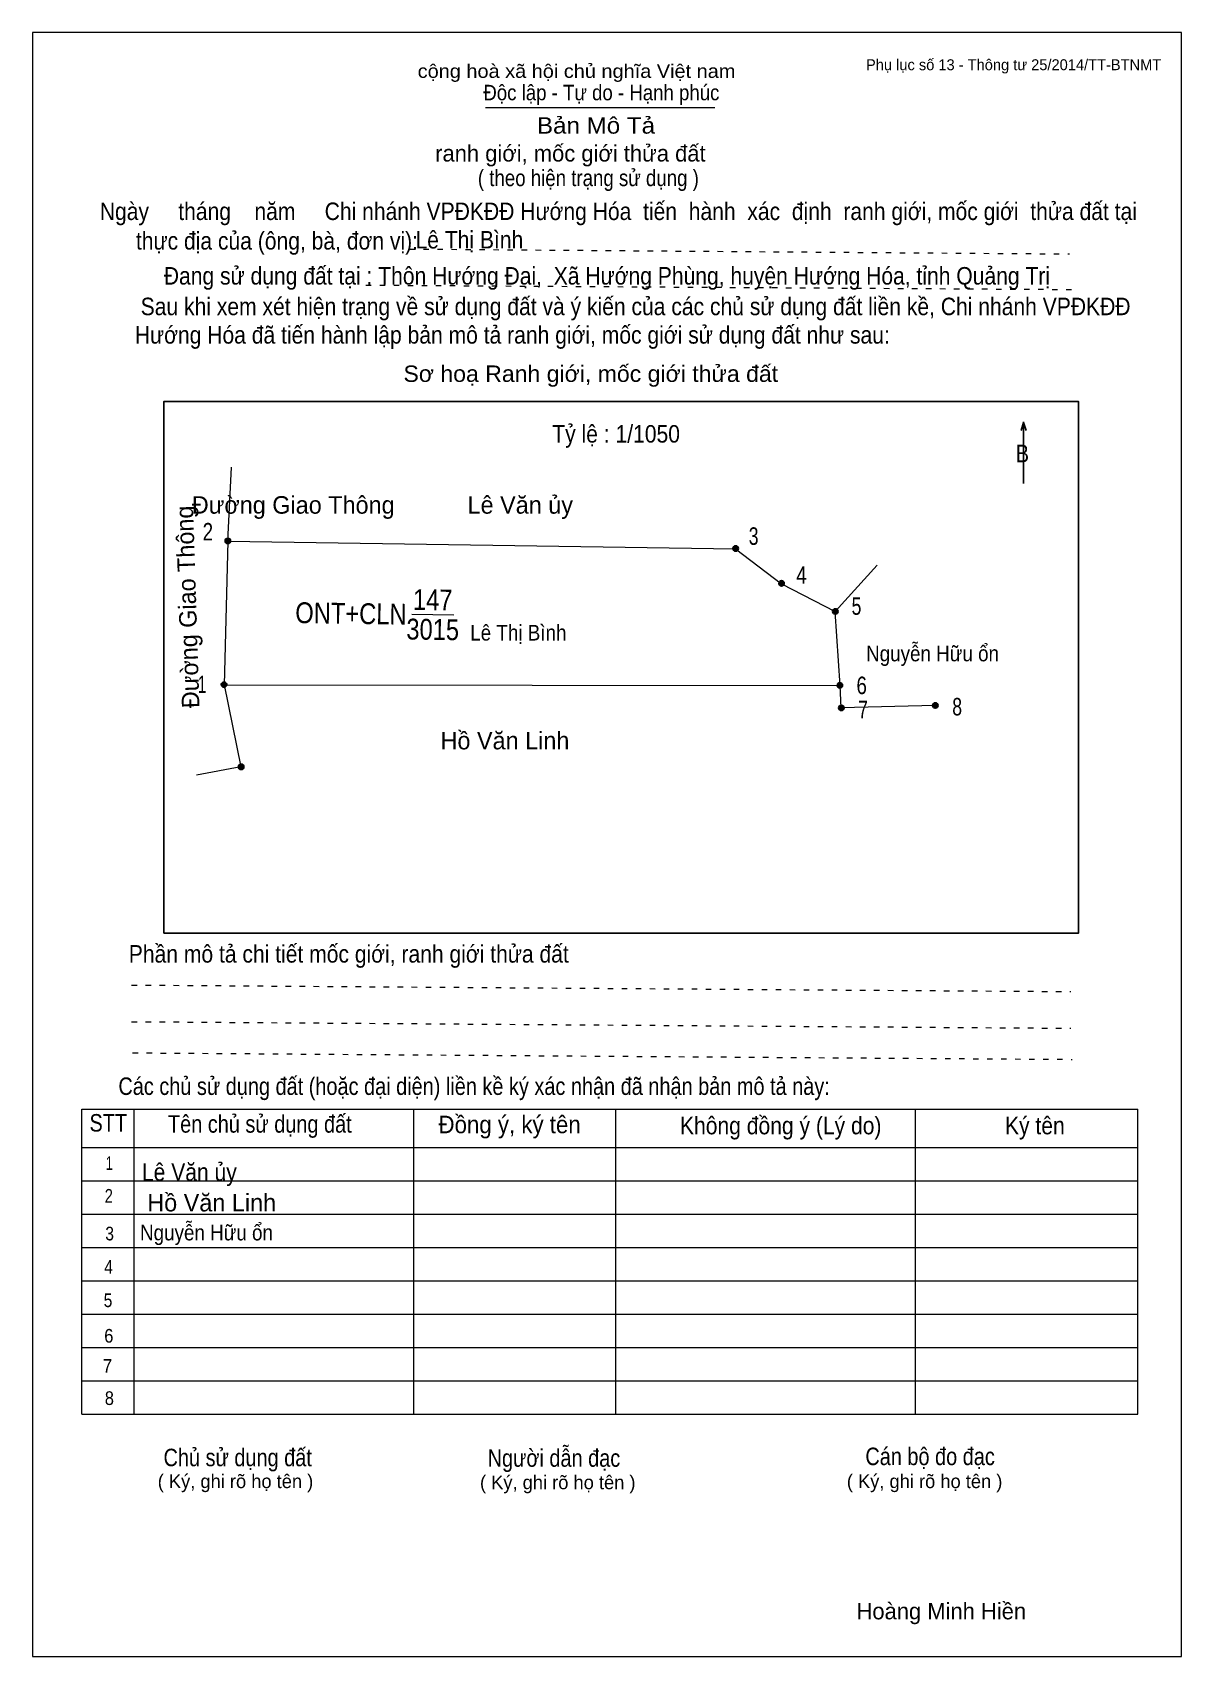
# Model space of a CAD drawing. Header units: centimetres. Extents: x 0 to 21, y 0 to 29.7.
import ezdxf
from ezdxf.enums import TextEntityAlignment as Align

# ---------------------------------------------------------------- set-up
doc = ezdxf.new("R2010")
doc.units = ezdxf.units.CM
doc.header["$LTSCALE"] = 0.13
doc.linetypes.add('DOTTED', pattern=[1.5, 0.3, -1.2])
for name, color, linetype, lineweight in [('1', 7, 'Continuous', 13), ('10', 7, 'Continuous', 13), ('32', 7, 'Continuous', 25), ('6', 7, 'Continuous', 13), ('62', 7, 'Continuous', 13), ('7', 7, 'Continuous', 13)]:
    doc.layers.add(name, color=color, linetype=linetype, lineweight=lineweight)
for name, color, linetype in [('2', 7, 'Continuous'), ('3', 7, 'Continuous'), ('33', 7, 'Continuous'), ('34', 7, 'Continuous'), ('4', 7, 'Continuous'), ('5', 7, 'Continuous'), ('51', 7, 'Continuous'), ('63', 7, 'Continuous')]:
    doc.layers.add(name, color=color, linetype=linetype)

msp = doc.modelspace()

# ---------------------------------------------------------------- hatches: boundary and pattern name
at = {"layer": '32'}
for points in [[(3.62, 20.4024, 1), (3.52, 20.4024, 1)], [(12.9006, 20.2633, 1), (12.8006, 20.2633, 1)], [(13.7399, 19.625, 1), (13.6399, 19.625, 1)], [(14.7222, 19.1124, 1), (14.6222, 19.1124, 1)], [(3.5505, 17.7738, 1), (3.4505, 17.7738, 1)], [(14.807, 17.7605, 1), (14.707, 17.7605, 1)], [(14.8327, 17.3479, 1), (14.7327, 17.3479, 1)], [(16.5505, 17.3927, 1), (16.4505, 17.3927, 1)], [(3.8639, 16.2704, 1), (3.7639, 16.2704, 1)]]:
    msp.add_hatch(color=256, dxfattribs=at).paths.add_polyline_path(points)

# ---------------------------------------------------------------- linework, layer by layer
at = {"layer": '1'}
msp.add_lwpolyline([(21, 0), (21, 29.7), (0, 29.7), (0, 0)], close=True, dxfattribs=at)
at = {"layer": '10'}
msp.add_line((3.5, 17.77), (14.76, 17.76), dxfattribs=at)
at = {"layer": '32'}
for centre in [(3.57, 20.4024), (12.8506, 20.2633), (13.6899, 19.625), (14.6722, 19.1124), (3.5005, 17.7738), (14.757, 17.7605), (14.7827, 17.3479), (16.5005, 17.3927), (3.8139, 16.2704)]:
    msp.add_circle(centre, 0.05, dxfattribs=at)
at = {"layer": '6'}
for p, q in [((3.57, 20.4), (3.64, 21.75)), ((3.57, 20.4), (3.5, 17.77)), ((14.67, 19.11), (15.44, 19.96)), ((14.76, 17.76), (14.67, 19.11)), ((3.5, 17.77), (3.81, 16.27)), ((3.81, 16.27), (3, 16.12))]:
    msp.add_line(p, q, dxfattribs=at)
for points in [[(3.57, 20.4), (12.85, 20.26), (13.69, 19.62), (14.67, 19.11)], [(16.5, 17.39), (14.78, 17.35), (14.76, 17.76)]]:
    msp.add_lwpolyline(points, dxfattribs=at)
at = {"layer": '62'}
for p, q in [((8.28, 28.33), (12.47, 28.33)), ((0.9, 10.01), (20.2, 10.01)), ((0.9, 4.43), (0.9, 10.01)), ((1.86, 4.43), (1.86, 10.01)), ((6.97, 4.43), (6.97, 9.99)), ((10.66, 4.43), (10.66, 9.99)), ((16.14, 4.43), (16.14, 10.01)), ((20.2, 4.43), (20.2, 10.01)), ((0.9, 9.31), (20.2, 9.31)), ((0.9, 8.7), (20.2, 8.7)), ((0.9, 8.09), (20.2, 8.09)), ((0.9, 7.48), (20.2, 7.48)), ((0.9, 6.87), (20.2, 6.87)), ((0.9, 6.26), (20.2, 6.26)), ((0.9, 5.65), (20.2, 5.65)), ((0.9, 5.04), (20.2, 5.04)), ((0.9, 4.43), (20.2, 4.43))]:
    msp.add_line(p, q, dxfattribs=at)
at = {"layer": '62', "linetype": 'DOTTED'}
for p, q in [((6.89, 25.74), (18.95, 25.65)), ((6.09, 25.08), (19.04, 25)), ((1.81, 12.28), (18.98, 12.16)), ((1.81, 11.61), (18.98, 11.49)), ((1.83, 11.04), (19, 10.92))]:
    msp.add_line(p, q, dxfattribs=at)
at = {"layer": '62', "lineweight": 25}
for p, q in [((18.11, 22.58), (18.11, 21.45)), ((18.11, 22.57), (18.07, 22.42)), ((18.11, 22.57), (18.16, 22.42))]:
    msp.add_line(p, q, dxfattribs=at)
msp.add_lwpolyline([(2.4, 13.23), (19.12, 13.23), (19.12, 22.95), (2.4, 22.95)], close=True, dxfattribs=at)
at = {"layer": '7'}
msp.add_line((6.93, 19.06), (7.7, 19.05), dxfattribs=at)

# ---------------------------------------------------------------- texts
at = {"layer": '2', "width": 0.9}
for s, p in [('Lê Thị Bình', (8.88, 18.58)), ('Nguyễn Hữu ổn', (16.45, 18.2)), ('Nguyễn Hữu ổn', (3.18, 7.61))]:
    msp.add_text(s, height=0.2858, dxfattribs=at).set_placement(p, align=Align.CENTER)
at = {"layer": '3', "width": 0.85}
msp.add_text('ONT+CLN', height=0.3811, rotation=359.141, dxfattribs=at).set_placement((6.8343, 18.8694), align=Align.RIGHT)
at = {"layer": '32'}
for s, width, p in [('2', 0.8, (3.205, 20.41)), ('3', 0.75, (13.18, 20.33)), ('4', 0.8, (14.055, 19.62)), ('5', 0.75, (15.06, 19.05)), ('1', 0.65, (3.1, 17.62)), ('6', 0.8, (15.155, 17.6)), ('8', 0.75, (16.9, 17.21)), ('7', 0.75, (15.18, 17.16))]:
    msp.add_text(s, height=0.32, dxfattribs=dict(at, width=width)).set_placement(p, align=Align.CENTER)
at = {"layer": '33'}
for s, p in [('Đường Giao Thông', (4.765, 20.9)), ('Lê Văn ủy', (8.915, 20.9)), ('Hồ Văn Linh', (8.635, 16.59)), ('Hồ Văn Linh', (3.275, 8.14))]:
    msp.add_text(s, height=0.32, dxfattribs=at).set_placement(p, align=Align.CENTER)
msp.add_text('Đường Giao Thông', height=0.3199, rotation=91.824, dxfattribs=at).set_placement((2.9927, 19.1999), align=Align.CENTER)
at = {"layer": '34', "width": 0.9}
for s, p in [('Lê Thị Bình', (7, 25.75)), ('Lê Văn ủy', (2, 8.7))]:
    msp.add_text(s, height=0.32, dxfattribs=at).set_placement(p)
at = {"layer": '4', "width": 0.85}
msp.add_text('147', height=0.3811, rotation=359.141, dxfattribs=at).set_placement((7.3121, 19.1346), align=Align.CENTER)
at = {"layer": '5', "width": 0.85}
msp.add_text('3015', height=0.3811, rotation=359.141, dxfattribs=at).set_placement((7.3121, 18.5928), align=Align.CENTER)
at = {"layer": '51', "width": 0.9}
msp.add_text('Tỷ lệ : 1/1050', height=0.32, dxfattribs=at).set_placement((9.5, 22.2))
at = {"layer": '62'}
for s, height, width, p in [('cộng hoà xã hội chủ nghĩa Việt nam', 0.2474, 1.1, (7.04, 28.87)), ('Độc lập - Tự do - Hạnh phúc', 0.2828, 0.9, (8.24, 28.46)), ('Bản Mô Tả', 0.3, 1.1, (9.22, 27.85)), ('( theo hiện trạng sử dụng )', 0.3, 0.85, (8.14, 26.89)), ('Ngày     tháng    năm     Chi nhánh VPĐKĐĐ Hướng Hóa  tiến  hành  xác  định  ranh giới, mốc giới  thửa đất tại ', 0.32, 0.9, (1.23, 26.27)), ('thực địa của (ông, bà, đơn vị): ', 0.32, 0.9, (1.89, 25.73)), ('Đang sử dụng đất tại : Thôn Hướng Đại,  Xã Hướng Phùng, huyện Hướng Hóa, tỉnh Quảng Trị', 0.32, 0.9, (2.4, 25.09)), (' Sau khi xem xét hiện trạng về sử dụng đất và ý kiến của các chủ sử dụng đất liền kề, Chi nhánh VPĐKĐĐ ', 0.32, 0.9, (1.87, 24.53)), ('Hướng Hóa đã tiến hành lập bản mô tả ranh giới, mốc giới sử dụng đất như sau:', 0.32, 0.9, (1.87, 24.01)), ('Sơ hoạ Ranh giới, mốc giới thửa đất', 0.3, 1.05, (6.78, 23.31)), ('B', 0.32, 0.85, (17.97, 21.84)), ('Phần mô tả chi tiết mốc giới, ranh giới thửa đất ', 0.32, 0.9, (1.76, 12.69)), ('Các chủ sử dụng đất (hoặc đại diện) liền kề ký xác nhận đã nhận bản mô tả này:', 0.32, 0.85, (1.57, 10.27))]:
    msp.add_text(s, height=height, dxfattribs=dict(at, width=width)).set_placement(p)
msp.add_text('ranh giới, mốc giới thửa đất', height=0.3, dxfattribs=at).set_placement((7.36, 27.34))
for s, height, width, p in [('STT', 0.32, 0.85, (1.385, 9.6)), ('Tên chủ sử dụng đất', 0.32, 0.85, (4.155, 9.58)), ('Đồng ý, ký tên', 0.32, 0.95, (8.72, 9.57)), ('Không đồng ý (Lý do)', 0.32, 0.9, (13.675, 9.55)), ('Ký tên', 0.32, 0.9, (18.32, 9.55)), ('1', 0.25, 0.7, (1.405, 8.9)), ('2', 0.25, 0.8, (1.395, 8.3)), ('3', 0.25, 0.85, (1.41, 7.61)), ('4', 0.25, 0.85, (1.39, 7)), ('5', 0.25, 0.85, (1.38, 6.39)), ('6', 0.25, 0.9, (1.395, 5.74)), ('7', 0.25, 0.95, (1.37, 5.19)), ('8', 0.25, 0.9, (1.405, 4.6)), ('Người dẫn đạc', 0.32, 0.85, (9.53, 3.47)), ('Chủ sử dụng đất', 0.32, 0.85, (3.75, 3.48)), ('Cán bộ đo đạc', 0.32, 0.85, (16.405, 3.5))]:
    msp.add_text(s, height=height, dxfattribs=dict(at, width=width)).set_placement(p, align=Align.CENTER)
for p in [(3.71, 3.08), (9.6, 3.06), (16.305, 3.08)]:
    msp.add_text('( Ký, ghi rõ họ tên )', height=0.25, dxfattribs=at).set_placement(p, align=Align.CENTER)
at = {"layer": '63'}
msp.add_text('Phụ lục số 13 - Thông tư 25/2014/TT-BTNMT', height=0.2, dxfattribs=at).set_placement((20.63, 29.01), align=Align.RIGHT)
msp.add_text('Hoàng Minh Hiền', height=0.3, dxfattribs=at).set_placement((16.61, 0.68), align=Align.CENTER)

doc.saveas('drawing.dxf')
